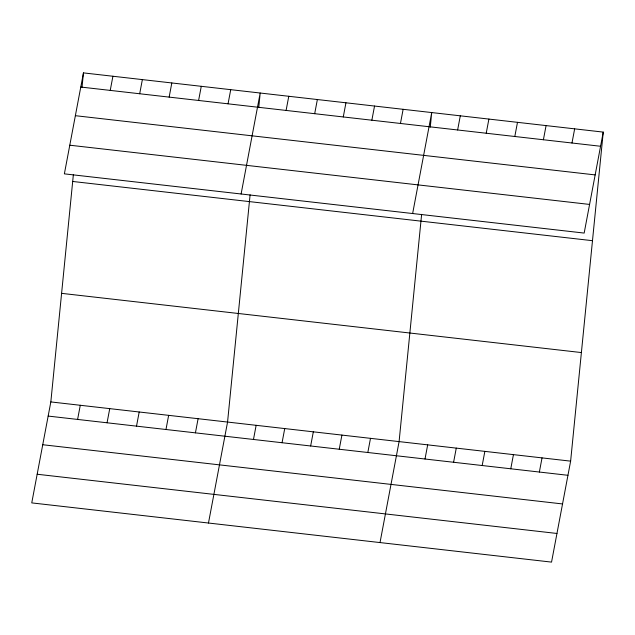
<?xml version="1.0" encoding="UTF-8"?>
<svg xmlns="http://www.w3.org/2000/svg" width="635" height="635" viewBox="0 0 635 635"><rect width="100%" height="100%" fill="white"/><g stroke="black" fill="none" stroke-linecap="round" stroke-linejoin="round"><path stroke-width="0.95" d="M603.25 132.104L584.168 233.077L64.373 173.855L83.455 72.89L603.25 132.104L570.627 461.145L551.545 562.11L31.75 502.896L50.832 401.923L73.358 174.689M82.01 87.432L83.455 72.89M250.095 194.818L227.56 422.061L208.478 523.026M258.747 107.569L260.183 93.02L241.109 193.993M421.624 214.36L399.09 441.603L380.016 542.568M430.276 127.111L431.721 112.562L412.639 213.535M110.236 90.4L112.911 76.248M77.605 419.433L80.28 405.281M139.692 93.758L142.367 79.597M107.061 422.791L109.736 408.638M169.148 97.107L171.823 82.955M136.517 426.148L139.192 411.988M198.604 100.465L201.279 86.312M165.973 429.506L168.648 415.346M228.052 103.823L230.727 89.67M195.429 432.856L198.104 418.703M286.099 110.434L288.774 96.282M314.69 113.689L317.365 99.536M253.476 439.468L256.143 425.315M343.273 116.951L345.948 102.791M282.059 442.73L284.734 428.569M371.864 120.205L374.539 106.053M310.65 445.984L313.325 431.832M400.455 123.46L403.13 109.307M339.241 449.239L341.916 435.086M367.824 452.501L370.499 438.34M457.629 129.977L460.304 115.824M486.219 133.231L488.894 119.078M425.006 459.01L427.68 444.857M514.81 136.493L517.485 122.333M453.596 462.272L456.271 448.112M543.401 139.748L546.076 125.595M482.179 465.526L484.854 451.374M571.984 143.002L574.659 128.849M510.77 468.781L513.445 454.628M539.361 472.043L542.036 457.883M80.78 87.043L600.575 146.264M75.367 115.689L595.162 174.911M69.787 145.209L589.582 204.43M72.692 181.467L592.487 240.689M61.595 293.346L581.39 352.56M50.832 401.923L570.627 461.145M48.157 416.076L567.952 475.297M42.743 444.73L562.539 503.944M37.163 474.242L556.958 533.463"/></g></svg>
